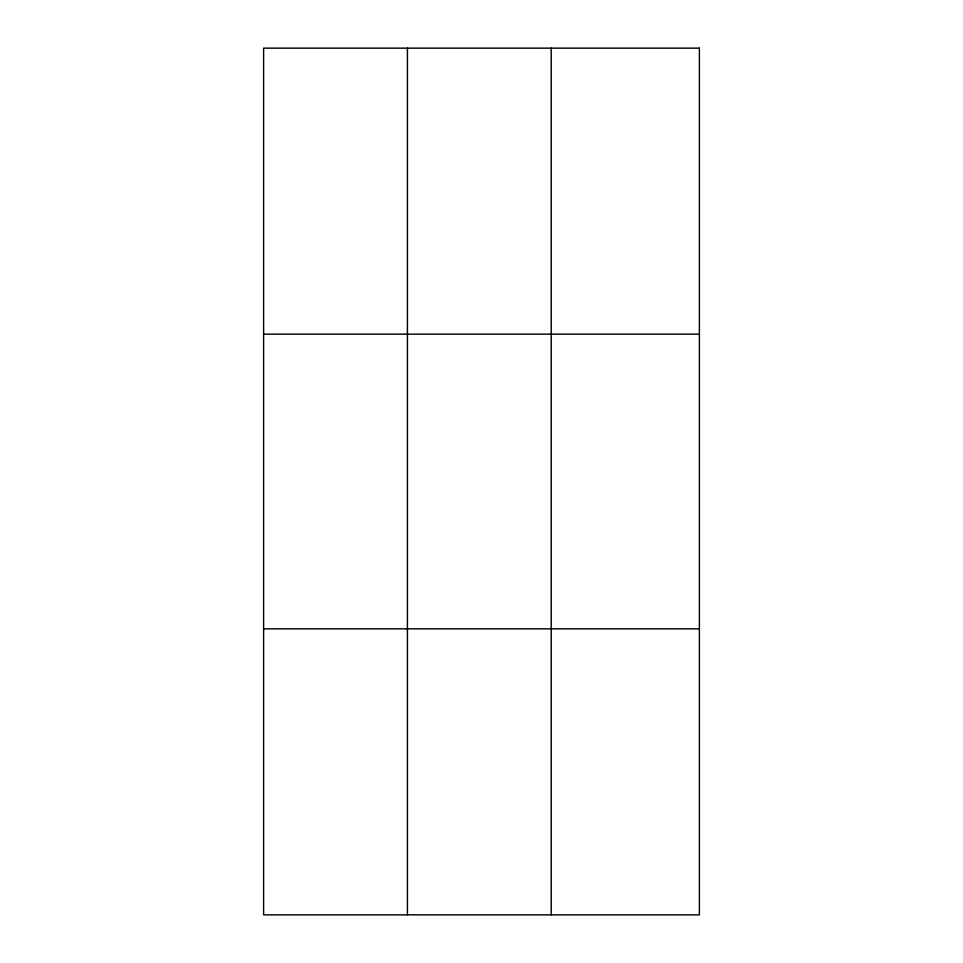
<?xml version="1.0" encoding="UTF-8"?>
<svg xmlns="http://www.w3.org/2000/svg" width="963" height="963" viewBox="0 0 963 963"><rect width="100%" height="100%" fill="white"/><g stroke="black" fill="none" stroke-linecap="round" stroke-linejoin="round"><path stroke-width="1.44" d="M407.421 914.85L407.421 48.15M551.221 914.85L551.221 48.15M263.609 334.161L699.391 334.161M263.609 628.839L699.391 628.839M699.391 48.15L699.391 914.85L263.609 914.85L263.609 48.15L699.391 48.15"/></g></svg>
